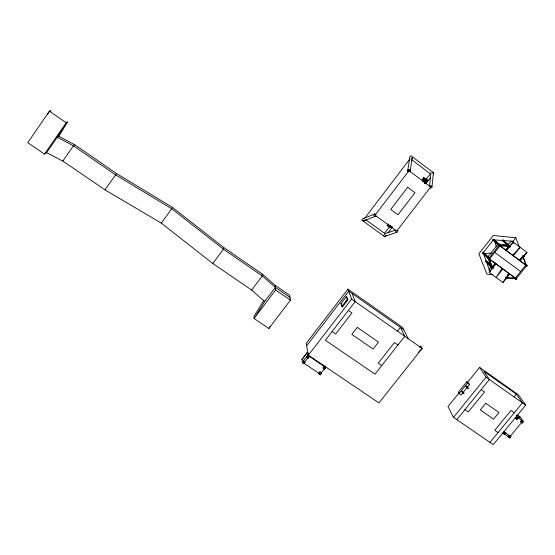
<?xml version="1.0" encoding="UTF-8"?>
<svg xmlns="http://www.w3.org/2000/svg" width="555" height="555" viewBox="0 0 555 555"><rect width="100%" height="100%" fill="white"/><g stroke="black" fill="none" stroke-linecap="round" stroke-linejoin="round"><path stroke-width="0.83" d="M395.673 230.228L395.639 231.595L396.721 232.378L397.831 231.803L397.866 230.436M430.458 188.159L431.769 187.75L432.005 186.535L433.399 172.987L432.345 172.196M46.565 152.687L57.269 137.231L58.802 136.252L74.807 144.786L116.564 173.576L172.307 207.292L223.596 247.384L223.415 249.167L212.808 263.507L161.318 223.138L104.916 189.796L62.819 161.04L46.565 152.687L44.511 154.089L27.75 142.663L49.423 111.153L51.046 110.369L50.179 111.819M429.473 186.508L430.749 174.645M410.069 171.523L412.233 157.391L411.97 158.903M408.757 171.939L407.661 171.12L409.77 157.627L410.027 156.115L411.255 155.997L433.941 173.07L433.49 173.389M407.661 171.12L407.883 169.885L409.195 169.462L410.291 170.281M430.84 173.791L431.068 172.598M433.171 174.18L433.399 172.987M376.054 216.055L374.882 216.54L373.834 215.673L373.966 214.313L375.138 213.828L362.033 219.128L362.131 220.356L384.913 236.853L385.004 236.465M466.672 387.695L467.13 387.119M467.359 387.182L466.901 387.758M172.307 207.292L171.724 208.756L161.318 223.138M424.304 182.706L424.325 182.324M426.608 180.763L425.962 181.825L426.871 180.791L425.74 181.617L426.212 180.652M425.553 183.455L425.387 183.178M488.886 270.306L490.835 266.476M47.674 114.087L49.423 111.153L66.191 122.78L67.668 121.906L58.802 136.252M388.854 225.531L389.173 225.094M389.326 225.455L389.076 226.1L389.7 225.594M390.054 226.169L390.498 225.594M391.858 226.731L391.677 227.175L392.094 226.988M425.012 183.365L425.179 182.838L424.818 183.046M264.069 300.089L254.03 316.197L254.079 318.508L268.863 328.504L270.223 326.284M44.511 154.089L66.191 122.78L57.269 137.231L73.427 145.819L115.523 174.832L171.724 208.756L223.415 249.167L262.307 275.967L275.356 287.358L264.659 301.531L254.079 318.508L275.627 289.988L275.148 285.291L262.196 273.997L223.596 247.384M502.955 282.516L508.963 273.31L509.712 274.045L502.955 282.516L489.253 272.436L495.303 263.209L496.017 263.916L489.253 272.436M62.819 161.04L73.427 145.819L74.807 144.786M104.916 189.796L116.564 173.576M390.526 226.093L390.269 226.731L390.9 226.225M424.048 179.653L423.77 180.34L424.97 179.431L424.103 180.562L424.665 179.168L424.048 179.653L424.658 180.07M425.449 180.632L424.859 181.055L425.414 180.139M426.413 181.18C425.338 183.067 428.044 179.938 426.538 181.034M264.659 301.531L251.706 290.085L262.307 275.967L262.196 273.997M268.863 328.504L290.404 300.151L289.675 295.295L275.148 285.291M364.073 219.086L409.958 158.876M389.867 225.455L388.923 226.683L387.085 225.42L388.327 223.804M422.05 179.862L423.729 177.669L424.145 177.926L422.889 179.57M388.451 226.516L389.395 225.288M422.73 181.874L425.13 178.745L425.539 179.001L423.625 181.499M384.795 234.703L384.497 233.336L389.763 226.482M425.553 179.882L430.749 173.396M388.292 226.051L389.652 227.148L390.595 225.92M424.325 182.005L426.247 179.515L426.656 179.771L424.263 182.879M389.652 227.148L390.123 227.314L391.067 226.086M424.651 183.143L427.038 180.028L427.891 180.535L425.512 183.629M391.955 226.468L391.011 227.689L389.638 226.801M425.061 183.386L427.489 180.278L424.846 178.439M384.913 236.853L385.968 235.48M388.077 232.732L392.295 227.252M426.032 183.351L430.25 177.871M408.272 338.723L402.715 327.54L347.964 289.113L306.221 343.372L308.337 355.179L378.961 402.916L422.154 348.436L420.85 345.952L419.656 347.201M306.658 345.786L348.713 291.153L403.853 329.83M340.923 303.675L346.278 296.731L346.986 297.223L347.923 299.894L342.525 306.901L341.811 306.409L340.923 303.675L341.63 304.168M341.811 306.409L347.215 299.395L346.278 296.731M308.573 353.445L307.206 352.522L301.913 359.383L302.454 362.797L303.897 363.768L304.966 362.387L304.855 361.728L303.418 360.764L303.523 361.416L302.454 362.797M301.941 359.543L307.234 352.682L308.601 353.604M302.35 362.144L307.685 355.228L325.57 367.32M309.121 356.199L309.239 356.844L308.171 358.232L306.728 357.26L307.796 355.873L307.206 352.522M308.337 355.179L351.62 299.076L347.964 289.113M303.897 363.768L303.793 363.109L308.053 357.587L308.171 358.232M319.881 371.85L318.82 373.224L318.952 373.897L320.381 374.854L321.449 373.48L321.31 372.807L319.881 371.85L320.02 372.523L321.449 373.48M318.952 373.897L320.02 372.523M323.225 368.395L324.293 367.015L324.148 366.356L323.079 367.729L323.225 368.395L324.647 369.359L325.723 367.979L325.279 366.002M321.31 372.807L324.508 368.693L324.647 369.359M397.297 331.474L400.453 327.45L404.782 336.281L374.972 374.139L325.355 340.236L355.214 301.594L352.21 293.609M483.114 252.136L490.107 258.984L489.545 259.698L482.566 252.83L483.114 252.136L487.706 256.57M492.743 239.94L493.298 239.24L493.971 239.739L500.582 245.761L500.013 246.475L492.743 239.94L493.416 240.44L493.971 239.739M483.176 252.733L493.36 239.843L513.056 241.238L515.824 237.755L519.445 247.183M487.644 257.236L498.036 244.11L507.811 244.797M492.646 267.246L493.346 267.968L492.778 268.675L485.736 261.599L486.284 260.905L490.918 265.47M507.263 244.873L502.344 240.62L502.899 239.92L503.565 240.426M488.788 258.387L499.229 245.199L509.053 245.893L509.802 246.559L499.951 245.865L495.698 241.973M488.851 259.185L489.42 258.47M499.327 245.962L499.888 245.248L493.298 239.24M489.08 259.199L492.021 267.344L492.722 268.065L489.482 259.081L499.951 245.865L526.626 265.755L516.171 278.825L506.417 278.173M492.021 267.344L495.303 263.209M522.227 256.694L519.397 260.24L520.174 260.94L526.986 252.407L513.306 242.147L506.486 250.735L505.744 250.062L509.053 245.893M492.091 268.169L492.66 267.454L486.284 260.905M509.171 246.656L509.74 245.941L510.427 246.455L509.858 247.169L508.422 245.997M507.561 275.072L508.963 273.31M506.306 277.327L507.041 278.069L506.479 278.776L505.792 278.27L506.361 277.569L505.98 277.181M523.705 256.334L524.114 256.688L523.545 257.402L522.865 256.889L523.434 256.181L522.644 255.494M522.983 256.916L525.835 265.04L515.408 278.076L506.493 277.479M516.108 278.221L515.546 278.922L516.226 279.429L516.788 278.721L515.345 277.472M526.001 265.852L526.57 265.144L527.25 265.651L526.681 266.358L525.21 265.144M466.769 381.778L458.305 392.267L459.061 393.627L461.038 395L469.53 384.483L468.732 383.151L466.769 381.778L467.56 383.103L469.53 384.483M459.228 392.628L447.975 406.572L453.497 417.353L493.249 444.631L525.724 405.143L518.294 394.723L479.589 367.396L467.261 382.666M459.061 393.627L467.56 383.103M453.497 417.353L486.034 377.178L479.589 367.396M456.841 419.649L489.371 379.53L483.911 371.302L516.296 394.161L522.456 402.833L489.975 442.384M514.11 396.832L516.296 394.161M505.244 432.463L505.716 433.226L504.634 434.537L503.323 433.628L504.405 432.317L503.94 431.561L510.933 436.84L509.858 438.152L508.553 437.243L508.082 436.48L509.157 435.175L510.933 436.84M517.669 417.36L518.162 418.095L517.08 419.413L515.768 418.498L516.858 417.18L516.365 416.451L522.879 421.002M520.5 421.412L521.582 420.093L523.386 421.744L522.297 423.063L520.5 421.412L522.297 423.063M508.553 437.243L509.629 435.939M520.992 422.147L522.082 420.836M510.461 436.077L521.797 422.32M391.67 226.752L390.956 226.891M505.744 250.062L513.306 242.147M418.595 352.141L422.154 348.436L351.62 299.076M519.397 260.24L526.986 252.407M389.187 225.649L388.764 225.843M507.832 244.394L511.828 241.078M383.616 235.653L384.671 236.416L385.76 235.854M362.131 220.356L363.643 220.994L365.065 220.411M363.643 220.994L374.882 216.54M385.545 233.495L395.181 230.2M462.821 392.926L462.419 392.829L463.092 392.6M384.671 236.416L396.721 232.378M429.612 186.133L430.93 185.724L432.005 186.535M484.036 253.503L491.806 253.052M492.944 274.704L486.936 274.128L478.861 253.808L493.312 235.5L515.824 237.755M391.566 227.793L389.659 226.6M387.085 225.42L388.923 226.683M517.288 415.265L520.278 417.166L516.733 415.029M426.094 179.209L427.891 180.535M425.643 178.96L426.053 179.216M303.793 363.109L320.242 374.181L320.381 374.854M303.523 361.416L304.966 362.387M307.796 355.873L309.239 356.844M324.293 367.015L325.723 367.979M212.808 263.507L251.706 290.085M332.105 331.508L335.692 333.971L351.974 312.923L348.387 310.425M381.708 365.585L378.212 363.178L394.473 342.504L397.97 344.933M275.356 287.358L289.994 297.431M275.627 289.988L290.404 300.151M504.405 432.317L505.716 433.226M509.379 437.382L504.169 433.774L504.634 434.537M464.93 409.68L468.267 411.983L484.529 391.955L481.192 389.624M498.043 432.553L494.762 430.285L511.002 410.485L514.284 412.781M463.744 393.398L462.169 391.691M516.712 415.147L520.895 418.075L523.386 421.744M516.858 417.18L518.162 418.095M347.215 299.395L347.923 299.894M468.004 388.132L466.422 386.433M486.034 377.178L525.724 405.143M365.669 219.683L384.497 233.336M482.566 252.83L489.545 259.698M489.441 258.873L516.171 278.825L489.482 259.081M485.736 261.599L492.084 267.954M492.66 267.454L493.346 267.968M506.361 277.569L507.041 278.069M494.685 252.31L520.611 271.568M523.434 256.181L524.114 256.688M502.344 240.62L503.017 241.12M499.888 245.248L500.582 245.761M499.229 245.199L525.835 265.04M411.415 159.528L430.291 173.715M423.729 177.669L426.247 179.515M388.764 226.225L390.123 227.314M523.081 256.438L526.626 265.755M522.456 256.535L522.865 256.889M502.899 239.92L510.427 246.455M504.779 242.126L507.201 244.262M509.476 246.829L509.858 247.169M525.779 264.437L527.25 265.651M514.783 278.173L516.226 279.429M506.098 278.388L506.479 278.776M505.418 277.888L505.792 278.27M492.424 268.301L492.778 268.675M517.08 419.413L515.283 417.769L515.768 418.498M502.858 432.872L503.323 433.628M483.46 253.531L486.346 261.495M486.624 262.265L489.67 270.687M487.935 258.047L490.863 266.157M513.056 241.238L513.868 243.555M495.039 242.049L496.33 246.968M306.617 356.615L306.728 357.26M425.144 181.187L426.06 180.153L425.144 181.187M426.386 181.943L427.301 180.916L426.386 181.943M463.529 393.419L464.008 393.072L463.529 393.419M466.089 386.197L466.027 386.599L466.748 386.662L466.484 386.03L466.089 386.197M467.907 387.959L467.823 388.5L468.281 387.931L467.907 387.959M502.15 268.273L496.114 277.486L502.879 268.995L502.15 268.273M408.973 170.704L375.007 215.18L396.756 231.012L430.694 186.945L408.973 170.704M407.703 187.292L390.72 209.464L397.97 214.778L414.946 192.675L407.703 187.292M357.254 327.388L351.828 334.374L373.085 349.039L378.503 342.116L357.254 327.388M520.16 247.287L513.34 255.848L512.584 255.161L520.16 247.287M462.017 391.331L461.753 391.657L462.322 392.052L462.44 391.358L462.017 391.331M485.757 403.291L480.332 409.951L493.575 419.136L498.994 412.518L485.757 403.291"/></g></svg>
